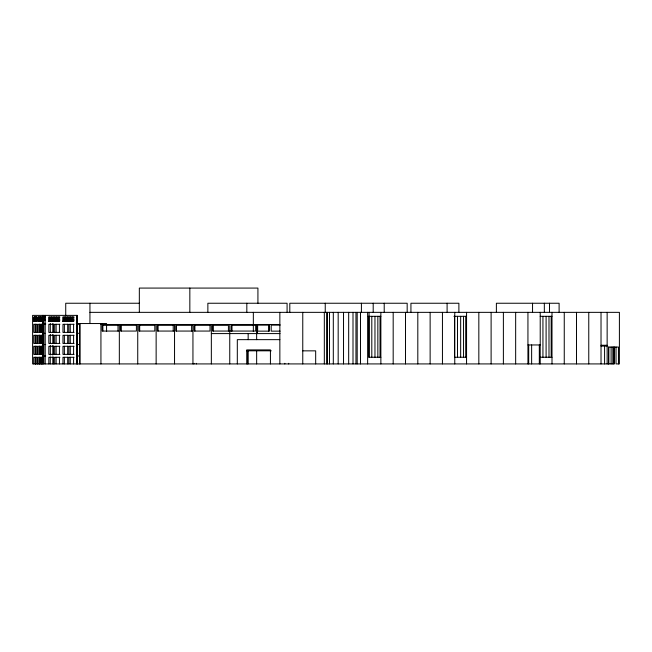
<?xml version="1.0" encoding="UTF-8"?>
<svg xmlns="http://www.w3.org/2000/svg" width="652" height="652" viewBox="0 0 652 652"><rect width="100%" height="100%" fill="white"/><g stroke="black" fill="none" stroke-linecap="round" stroke-linejoin="round"><path stroke-width="0.98" d="M50.025 317.051L48.623 317.051L48.623 321.42L50.025 320.026M50.261 321.42L51.671 320.026L51.671 317.051L50.261 317.051L50.261 321.42L51.369 321.42L51.369 317.051M53.309 317.051L51.899 317.051L51.899 321.42L53.309 320.026M53.537 321.42L54.947 320.026L54.947 317.051L53.537 317.051L53.537 321.42L54.646 321.42L54.646 317.051M56.585 317.051L55.175 317.051L55.175 321.42L56.585 320.026M56.822 321.42L58.224 320.026L58.224 317.051L56.822 317.051L56.822 321.42L57.93 321.42L57.93 317.051M59.87 317.051L58.46 317.051L58.46 321.42L59.87 320.026M62.779 321.42L64.189 320.026L64.189 317.051L62.779 317.051L62.779 321.42L63.888 321.42L63.888 317.051M64.418 321.42L65.828 320.026L65.828 317.051L64.418 317.051L64.418 321.42L65.526 321.42L65.526 317.051M66.064 321.42L67.466 320.026L67.466 317.051L66.064 317.051L66.064 321.42L67.172 321.42L67.172 317.051M67.702 321.42L69.112 320.026L69.112 317.051L67.702 317.051L67.702 321.42L68.81 321.42L68.81 317.051M70.75 317.051L69.34 317.051L69.34 321.42L70.75 320.026M70.978 321.42L72.388 320.026L72.388 317.051L70.978 317.051L70.978 321.42L72.087 321.42L72.087 317.051M74.026 317.051L72.616 317.051L72.616 321.42L74.026 320.026M35.232 321.42L35.232 317.051L35.232 321.42L36.341 320.491M39.169 321.42L39.169 317.051L39.169 321.42L40.277 320.491M139.455 303.245L65.73 303.245L65.73 315.421M89.943 312.349L619.4 312.349L619.4 363.922L616.034 363.922L616.034 347.051M368.258 316.318L380.866 316.318M453.947 316.318L466.555 316.318M540.215 316.318L551.999 316.318M44.931 317.051L45.395 317.051M44.931 320.026L45.395 320.026M48.623 321.42L49.731 321.42L49.731 317.051M51.899 321.42L53.008 321.42L53.008 317.051M55.175 321.42L56.292 321.42L56.292 317.051M58.46 321.42L59.568 321.42L59.568 317.051M69.34 321.42L70.449 321.42L70.449 317.051M72.616 321.42L73.725 321.42L73.725 317.051M42.902 323.539L45.697 323.539M76.292 323.539L106.569 323.539L106.569 331.575M42.926 324.297L45.697 324.297M54.01 324.297L48.827 324.297L48.827 332.398L59.902 332.398M59.902 324.297L54.719 324.297L54.719 332.398M68.15 324.297L62.967 324.297L62.967 332.398L68.15 332.398M74.051 324.297L68.867 324.297L68.867 332.398L74.051 332.398M76.537 324.297L79.503 324.297M100.93 324.484L279.838 324.484M280.132 325.136L271.199 325.136L271.199 331.143L280.132 331.143M118.754 325.332L102.136 325.332L102.136 331.061L118.754 331.061M173.962 325.332L157.344 325.332L157.344 331.061L173.962 331.061M192.364 325.332L175.747 325.332L175.747 331.061L192.364 331.061M43.089 333.311L44.964 333.311M76.789 333.311L78.762 333.311M211.346 333.588L280.018 333.588M54.01 335.307L48.827 335.307L48.827 343.408L59.902 343.408M59.902 335.307L54.719 335.307L54.719 343.408M68.15 335.307L62.967 335.307L62.967 343.408L68.15 343.408M74.051 335.307L68.867 335.307L68.867 343.408L74.051 343.408M279.855 339.651L237.312 339.651L237.312 363.922M42.926 344.549L45.697 344.549M76.537 344.549L79.503 344.549M527.941 344.957L540.215 344.957M601.022 345.258L607.142 345.258M601.022 346.082L607.142 346.082M54.01 346.285L48.827 346.285L48.827 354.386L59.902 354.386M59.902 346.285L54.719 346.285L54.719 354.386M68.15 346.285L62.967 346.285L62.967 354.386L68.15 354.386M74.051 346.285L68.867 346.285L68.867 354.386L74.051 354.386M246.733 350.809L271.248 350.809M302.764 350.849L315.674 350.849L315.674 363.922M42.926 355.984L45.697 355.984M76.537 355.984L79.503 355.984M54.01 357.288L48.827 357.288L48.827 363.922M59.902 357.288L54.719 357.288L54.719 363.922M68.15 357.288L62.967 357.288L62.967 363.922M74.051 357.288L68.867 357.288L68.867 363.922M380.866 357.247L368.853 357.247L368.853 316.318M466.555 357.247L454.542 357.247L454.542 316.318M539.995 357.247L551.999 357.247M618.463 363.922L618.463 347.051L608.593 347.051L608.593 363.922M614.233 347.051L614.233 363.922L32.6 363.922L32.6 315.381L77.254 315.381L77.254 363.922M613.923 347.051L613.923 363.922M612.856 347.051L612.856 363.922M611.103 347.051L611.103 363.922M608.781 347.051L608.781 363.922M607.142 312.349L607.142 363.922M604.583 346.082L604.583 363.922M601.022 312.349L601.022 363.922M588.764 312.349L588.764 363.922M576.507 312.349L576.507 363.922M564.257 312.349L564.257 363.922M559.106 312.349L559.106 303.245L496.384 303.245L496.384 312.349M551.999 312.349L551.999 363.922M551.176 316.318L551.176 357.247M549.497 303.245L549.497 312.349M548.992 316.342L548.992 357.247M546.099 316.342L546.099 357.247M544.338 303.245L544.338 312.349M542.937 316.342L542.937 357.247M540.215 312.349L540.215 363.922M539.318 344.957L539.318 363.922M532.545 303.245L532.545 312.349M531.633 344.957L531.633 363.922M528.691 344.957L528.691 363.922M527.941 312.349L527.941 363.922M515.659 312.349L515.659 363.922M503.385 312.349L503.385 363.922M491.111 312.349L491.111 363.922M478.829 312.349L478.829 363.922M466.555 312.349L466.555 363.922M465.724 316.318L465.724 357.247M463.539 316.342L463.539 357.247M460.654 316.342L460.654 357.247M458.886 312.349L458.886 303.245L410.931 303.245L410.931 312.349M457.492 316.342L457.492 357.247M454.762 312.349L454.762 363.922M447.101 303.245L447.101 312.349M442.447 312.349L442.447 363.922M430.133 312.349L430.133 363.922M417.81 312.349L417.81 363.922M407.174 312.349L407.174 303.245L289.798 303.245L289.798 312.349M405.495 312.349L405.495 363.922M393.18 312.349L393.18 363.922M384.215 303.245L384.215 312.349M380.866 312.349L380.866 363.922M380.034 316.318L380.034 357.247M377.85 316.342L377.85 357.247M374.965 316.342L374.965 357.247M373.197 303.245L373.197 312.349M371.803 316.342L371.803 357.247M369.073 312.349L369.073 357.247M367.638 312.349L367.638 363.922M361.412 303.245L361.412 312.349M360.491 312.349L360.491 363.922M357.19 312.349L357.19 363.922M355.959 312.349L355.959 363.922M353.001 312.349L353.001 363.922M348.673 312.349L348.673 363.922M343.522 312.349L343.522 363.922M338.176 312.349L338.176 363.922M333.311 312.349L333.311 363.922M329.513 312.349L329.513 363.922M327.263 312.349L327.263 363.922M326.839 312.349L326.839 363.922M325.242 303.245L325.242 312.349M324.329 312.349L324.329 363.922M302.764 312.349L302.764 363.922M288.657 363.319L288.657 363.922M287.084 312.349L287.084 303.245L207.866 303.245L207.866 312.349M284.81 363.319L284.81 363.922M279.855 312.349L279.855 363.922M270.433 363.922L270.433 349.904L246.733 349.904L246.733 363.922M268.551 325.136L268.551 331.143M257.923 303.245L257.923 288.078L139.332 288.078L139.332 312.349M257.401 324.484L257.401 333.588M256.652 324.484L256.652 339.651M256.652 350.776L256.652 363.922M256.432 324.484L256.432 325.356M253.343 312.349L253.343 331.558M248.159 333.588L248.159 339.651M248.159 350.776L248.159 363.922M247.548 350.809L247.548 363.922M246.823 303.245L246.823 312.349M231.99 325.356L231.99 331.061M231.24 331.061L231.24 325.356L255.682 325.356L255.682 331.061L212.552 331.061L212.552 325.332L228.428 325.332L228.428 331.061M229.757 324.484L229.757 363.922M213.302 325.332L213.302 331.061M211.346 324.484L211.346 363.922M196.358 363.319L196.358 363.922M194.899 325.332L194.899 331.061M193.921 363.319L193.921 363.922M192.943 324.484L192.943 363.922M191.623 325.332L191.623 331.061M189.838 288.078L189.838 312.349M176.496 325.332L176.496 331.061M174.54 324.484L174.54 363.922M173.212 325.332L173.212 331.061M158.094 325.332L158.094 331.061M156.138 324.484L156.138 363.922M139.691 325.332L139.691 331.061M137.735 324.484L137.735 363.922M121.288 325.332L121.288 331.061M119.332 324.484L119.332 363.922M118.004 325.332L118.004 331.061M102.877 325.332L102.877 331.061M101.606 323.539L101.606 324.484M100.93 323.539L100.93 363.922M89.943 303.245L89.943 323.539M80.131 323.539L80.131 363.922M79.503 323.539L79.503 363.922M76.993 315.381L76.993 363.922M76.92 315.381L76.92 363.922M73.586 324.297L73.586 332.398M73.586 335.307L73.586 343.408M73.586 346.285L73.586 354.386M73.586 357.288L73.586 363.922M70.269 324.297L70.269 332.398M70.269 335.307L70.269 343.408M70.269 346.285L70.269 354.386M70.269 357.288L70.269 363.922M67.686 324.297L67.686 332.398M67.686 335.307L67.686 343.408M67.686 346.285L67.686 354.386M67.686 357.288L67.686 363.922M64.377 324.297L64.377 332.398M64.377 335.307L64.377 343.408M64.377 346.285L64.377 354.386M64.377 357.288L64.377 363.922M59.438 324.297L59.438 332.398M59.438 335.307L59.438 343.408M59.438 346.285L59.438 354.386M59.438 357.288L59.438 363.922M56.129 324.297L56.129 332.398M56.129 335.307L56.129 343.408M56.129 346.285L56.129 354.386M56.129 357.288L56.129 363.922M53.545 324.297L53.545 332.398M53.545 335.307L53.545 343.408M53.545 346.285L53.545 354.386M53.545 357.288L53.545 363.922M52.812 323.539L52.812 332.398M52.812 334.419L52.812 343.539M52.812 345.503L52.812 355.03M52.812 356.978L52.812 363.922M50.318 323.539L50.318 332.398M50.318 334.419L50.318 343.539M50.318 345.503L50.318 355.03M50.318 356.978L50.237 363.922M45.208 315.381L45.208 363.922M43.823 315.381L43.823 363.922M42.983 315.381L42.983 363.922M42.592 315.381L42.592 363.922M41.712 363.922L41.712 357.288L40.057 357.288L40.057 363.922M41.541 324.297L41.541 332.398M41.541 335.307L41.541 343.408M41.541 346.285L41.541 354.386M41.541 357.288L41.541 363.922M39.853 363.922L39.853 357.288L38.199 357.288L38.199 363.922M39.682 324.297L39.682 332.398M39.682 335.307L39.682 343.408M39.682 346.285L39.682 354.386M39.682 357.288L39.682 363.922M37.262 363.922L37.262 357.288L35.607 357.288L35.607 363.922M37.091 324.297L37.091 332.398M37.091 335.307L37.091 343.408M37.091 346.285L37.091 354.386M37.091 357.288L37.091 363.922M35.607 332.398L35.607 324.297L37.262 324.297L37.262 332.398L33.749 332.398L33.749 324.297L35.404 324.297L35.404 332.398M35.607 343.408L35.607 335.307L37.262 335.307L37.262 343.408L33.749 343.408L33.749 335.307L35.404 335.307L35.404 343.408M35.607 354.386L35.607 346.285L37.262 346.285L37.262 354.386L33.749 354.386L33.749 346.285L35.404 346.285L35.404 354.386M35.404 363.922L35.404 357.288L33.749 357.288L33.749 363.922M35.232 324.297L35.232 332.398M35.232 335.307L35.232 343.408M35.232 346.285L35.232 354.386M35.232 357.288L35.232 363.922M34.034 317.051L33.684 321.42L34.034 317.051M34.548 317.051L34.206 321.42L34.548 317.051M35.069 317.051L34.719 321.42L35.069 317.051M36.096 317.051L35.746 321.42L36.096 317.051M36.618 317.051L36.267 321.42L36.618 317.051M37.131 317.051L36.781 321.42L37.131 317.051M38.492 317.051L38.142 321.42L38.492 317.051M39.006 317.051L38.655 321.42L39.006 317.051M40.041 317.051L39.691 321.42L40.041 317.051M40.554 317.051L40.204 321.42L40.554 317.051M41.068 317.051L40.717 321.42L41.068 317.051M41.581 317.051L41.239 321.42L41.581 317.051M44.026 317.051L43.562 317.051L43.562 320.026L44.026 320.026L44.026 317.051M44.711 317.051L44.246 317.051L44.246 320.026L44.711 320.026L44.711 317.051M39.853 324.297L38.199 324.297L38.199 332.398L39.853 332.398L39.853 324.297M41.712 324.297L40.057 324.297L40.057 332.398L41.712 332.398L41.712 324.297M269.52 325.136L257.638 325.136L257.638 331.143L269.52 331.143L269.52 325.136M136.407 325.332L120.538 325.332L120.538 331.061L136.407 331.061L136.407 325.332M154.809 325.332L138.941 325.332L138.941 331.061L154.809 331.061L154.809 325.332M210.025 325.332L194.149 325.332L194.149 331.061L210.025 331.061L210.025 325.332M39.853 335.307L38.199 335.307L38.199 343.408L39.853 343.408L39.853 335.307M41.712 335.307L40.057 335.307L40.057 343.408L41.712 343.408L41.712 335.307M39.853 346.285L38.199 346.285L38.199 354.386L39.853 354.386L39.853 346.285M41.712 346.285L40.057 346.285L40.057 354.386L41.712 354.386L41.712 346.285"/></g></svg>
